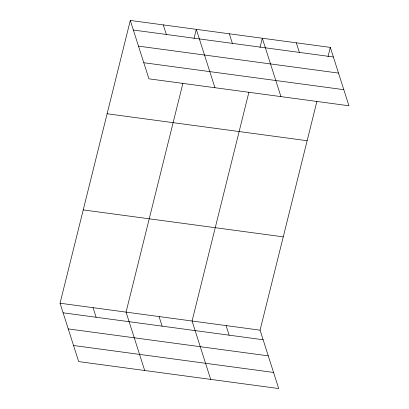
<?xml version="1.0" encoding="UTF-8"?>
<svg xmlns="http://www.w3.org/2000/svg" width="409" height="409" viewBox="0 0 409 409"><rect width="100%" height="100%" fill="white"/><g stroke="black" fill="none" stroke-linecap="round" stroke-linejoin="round"><path stroke-width="0.61" d="M316.898 101.427L260.073 330.175L278.703 388.55L78.681 361.602L60.051 303.227L130.297 20.45L330.319 47.398L348.949 105.773L148.927 78.825L130.297 20.45M182.884 83.37L126.059 312.118L144.689 370.493M194.019 38.553L196.305 29.346L214.935 87.72M248.892 92.26L192.066 321.014L210.696 379.388M260.022 47.444L262.312 38.236L280.942 96.611M328.028 56.611L330.319 47.398M133.354 30.031L333.376 56.984M138.498 46.135L338.514 73.083M143.789 62.725L343.811 89.673M107.117 113.763L307.139 140.716M83.231 209.909L283.253 236.857M60.051 303.227L260.073 330.175M63.109 312.808L263.13 339.756M68.247 328.908L268.268 355.861M73.543 345.498L273.565 372.451M296.315 42.817L299.373 52.403M229.306 33.789L232.368 43.374M163.303 24.898L166.361 34.479M226.07 325.595L229.127 335.175M159.06 316.566L162.122 326.147M93.058 307.67L96.115 317.256"/></g></svg>
